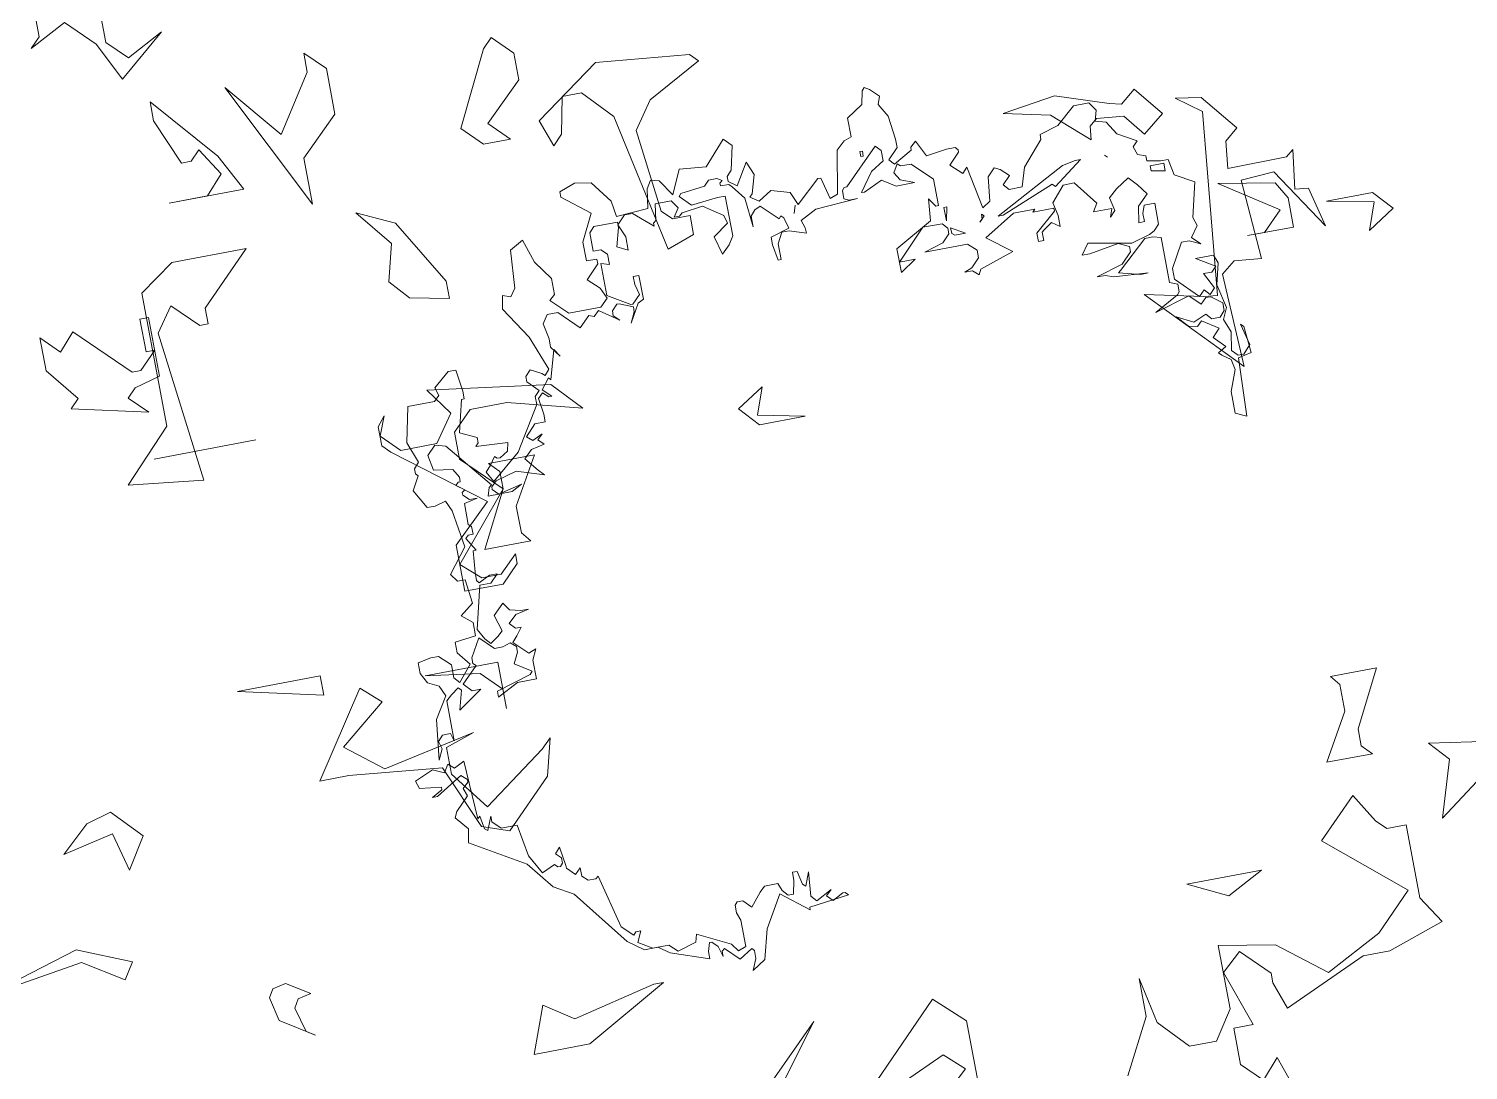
# Model space of a CAD drawing. Header units: millimetres. Extents: x 1418 to 1811, y 1796 to 1956.
# Drawn here: x 1500.8443 to 1501.2048, y 1865.3907 to 1865.6516 of the extents above; entities that cross this region are included whole.
import ezdxf

# ---------------------------------------------------------------- set-up
doc = ezdxf.new("R2010")
doc.units = ezdxf.units.MM
doc.layers.add('ARBRE', color=251, linetype='Continuous', lineweight=13)
doc.layers.add('VEGETAIS', color=3, linetype='Continuous')

# ---------------------------------------------------------------- blocks, each defined once
blk = doc.blocks.new('WMF26', base_point=(0, 0.0008))
at = {"color": 106}
for points in [[(3.9552, -3.7494), (3.8161, -3.8227), (3.8531, -3.7856), (3.8531, -3.6769), (4.0277, -3.5757), (4.0935, -3.5757), (4.0935, -3.8515), (4.166, -3.9239), (4.3043, -3.8515), (4.1298, -3.9972), (4.0565, -3.8515), (3.9552, -3.7494), (3.9552, -3.7494)], [(6.2531, -4.3282), (6.0489, -4.4377), (5.9765, -4.5398), (6.0127, -4.8526), (6.0489, -4.8889), (6.1156, -4.8889), (6.1156, -4.9613), (6.0127, -4.9975), (5.904, -4.4739), (5.8019, -4.3644), (5.7295, -4.3644), (5.7006, -4.5027), (5.6644, -4.5398), (5.6274, -4.4377), (5.8744, -4.2623), (6.2243, -4.2985), (6.2531, -4.3282), (6.2531, -4.3282)], [(5.1762, -4.9613), (5.1762, -5.0272), (5.0305, -4.9975), (4.9654, -4.9251), (5.0016, -4.7859), (4.893, -4.6484), (5.0305, -4.7135), (5.1762, -4.9613), (5.1762, -4.9613)], [(7.7285, -4.7678), (7.7738, -4.7777), (7.8306, -4.7316), (7.9178, -4.8403), (7.838, -4.9037), (7.7746, -4.8238), (7.6725, -4.8131), (7.6437, -4.837), (7.6387, -4.888), (7.5062, -4.7703), (7.3341, -4.7316), (7.5342, -4.7011), (7.7285, -4.7678), (7.7285, -4.7678)], [(8.1805, -4.9448), (8.1302, -4.986), (8.1195, -5.0881), (8.3427, -5.0856), (8.3707, -5.0626), (8.3501, -5.2099), (8.4011, -5.2157), (8.4373, -5.3647), (8.285, -5.1317), (8.1607, -5.1391), (8.1805, -5.4413), (8.0784, -5.4306), (8.0273, -5.4718), (8.0422, -5.825), (7.7252, -5.4915), (7.9434, -5.5401), (7.9944, -5.5459), (8.066, -4.8609), (7.9746, -4.7933), (8.071, -4.809), (8.1805, -4.9448), (8.1805, -4.9448)], [(8.3196, -5.2371), (8.3196, -5.3474), (8.1451, -5.3474), (8.2101, -5.3474), (8.2826, -5.275), (8.0726, -5.1358), (8.2826, -5.1721), (8.3196, -5.2371), (8.3196, -5.2371)], [(8.6975, -5.3474), (8.5962, -5.4125), (8.6325, -5.3112), (8.4579, -5.275), (8.6325, -5.275), (8.6975, -5.3474), (8.6975, -5.3474)], [(5.5903, -5.5212), (5.3145, -5.4487), (5.1762, -5.4487), (5.1029, -5.5212), (5.1029, -5.6232), (5.2421, -5.7624), (5.0305, -6.0094), (5.1029, -6.0744), (5.1762, -6.0744), (5.2421, -6.0094), (5.2421, -6.0456), (5.1762, -6.1115), (5.0305, -6.1115), (5.0305, -5.9361), (5.1762, -5.7986), (4.8559, -5.5508), (4.8271, -5.5212), (4.8271, -5.4487), (4.8559, -5.4125), (4.8271, -5.4849), (4.893, -5.5508), (5.0305, -5.5508), (5.1029, -5.4487), (5.0305, -5.3474), (5.489, -5.4125), (5.5903, -5.5212), (5.5903, -5.5212)], [(3.9832, -5.4125), (4.3685, -5.4125), (3.9832, -5.4125), (3.9832, -5.4125)], [(4.4418, -6.3947), (4.1281, -6.3222), (4.4418, -6.3222), (4.4418, -6.3947), (4.4418, -6.3947)], [(4.478, -6.5989), (4.6155, -6.7076), (4.9654, -6.6351), (4.8559, -6.6713), (4.8559, -6.7734), (4.9654, -6.9183), (5.2058, -6.7438), (5.2421, -6.7076), (5.2058, -6.8459), (5.0305, -7.0212), (4.9292, -6.985), (4.8271, -6.7438), (4.478, -6.7076), (4.3685, -6.7076), (4.5793, -6.3947), (4.6517, -6.4597), (4.478, -6.5989), (4.478, -6.5989)], [(5.1029, -6.5701), (5.1029, -6.4968), (5.0305, -6.4235), (4.8271, -6.3947), (5.1029, -6.3947), (5.1029, -6.5701), (5.1029, -6.5701)], [(8.2101, -7.232), (8.2101, -7.2971), (8.2463, -7.3333), (8.0726, -7.3333), (8.1739, -7.1587), (8.1739, -7.0575), (8.1451, -7.0212), (8.3196, -7.0212), (8.2101, -7.232), (8.2101, -7.232)], [(8.6975, -7.4428), (8.4579, -7.6173), (8.5238, -7.4066), (8.4579, -7.3333), (8.6975, -7.3703), (8.6975, -7.4428), (8.6975, -7.4428)], [(8.2463, -7.6173), (8.3196, -7.6173), (8.3196, -7.894), (8.3855, -7.996), (8.1739, -8.0685), (8.0726, -8.0685), (7.7589, -8.2076), (7.7227, -8.1047), (7.7227, -8.0685), (7.6214, -7.9672), (7.5482, -8.0323), (7.6214, -8.2439), (7.5482, -8.2439), (7.5482, -8.3814), (7.6214, -8.4546), (7.6865, -8.3814), (7.7589, -8.5921)], [(6.1518, -8.5559), (6.5371, -8.2076), (6.4639, -8.141), (6.1518, -8.2801)], [(5.7295, -8.2076), (6.0127, -7.9302), (5.8019, -8.2076)], [(6.0127, -8.3814), (6.4639, -7.9302), (6.5734, -8.0323), (6.5734, -8.4546)], [(7.1266, -8.3451), (7.2353, -8.141), (7.2353, -7.996), (7.2715, -8.1706), (7.3736, -8.2801), (7.4757, -8.2801), (7.5482, -8.1706), (7.5482, -7.9302), (7.7589, -7.9672), (7.9343, -8.1047), (8.1451, -7.996), (8.2826, -7.8577), (7.9993, -7.6173), (8.1451, -7.4724), (8.2101, -7.5811), (8.2463, -7.6173), (8.2463, -7.6173)], [(5.4528, -7.6832), (5.489, -7.6832), (5.1762, -7.8577), (4.9654, -7.8577), (5.0305, -7.6832), (5.1391, -7.7556), (5.4528, -7.6832), (5.4528, -7.6832)], [(7.6214, -7.7556), (7.4757, -7.6832), (7.7589, -7.6832), (7.6214, -7.7556), (7.6214, -7.7556)]]:
    blk.add_lwpolyline(points, dxfattribs=at)
at = {"color": 63}
for points in [[(4.6723, -4.3101), (4.8115, -4.0993), (4.8115, -4.0268), (4.8839, -4.0993), (4.8839, -4.273), (4.739, -4.4122), (4.739, -4.5867), (4.4986, -4.0993), (4.6723, -4.3101), (4.6723, -4.3101)], [(4.3603, -4.4846), (4.4253, -4.4122), (4.3603, -4.3101), (4.3241, -4.3463), (4.2878, -4.3463), (4.2146, -4.1717), (4.2146, -4.0993), (4.4253, -4.3463), (4.4986, -4.4846), (4.2146, -4.4846), (4.3603, -4.4846), (4.3603, -4.4846)], [(5.3351, -4.4122), (5.4734, -4.1355), (5.5096, -4.0993), (5.5821, -4.1717), (5.5821, -4.273), (5.4372, -4.4122), (5.5096, -4.4846), (5.4075, -4.4846), (5.3351, -4.4122), (5.3351, -4.4122)], [(4.8889, -6.482), (4.8707, -6.4424), (4.8304, -6.4219), (4.8098, -6.3823), (4.8098, -6.342), (4.86, -6.3321), (4.8889, -6.3321), (4.9308, -6.3716), (4.9308, -6.4219), (4.9498, -6.4424), (5, -6.3823), (4.9605, -6.3321), (4.9605, -6.2918), (5.0395, -6.2819), (5.0395, -6.2317), (5, -6.1996), (5.0502, -6.1601), (5.0395, -6.0695), (5.0107, -6.0695), (4.9893, -6.0398), (5.0609, -5.9485), (5.0395, -5.8077), (5.0214, -5.7682), (4.9811, -5.7789), (4.9498, -5.7789), (4.9103, -5.7072), (4.9391, -5.6562), (4.9308, -5.6463), (4.9308, -5.6274), (4.9498, -5.606), (4.921, -5.5269), (4.9498, -5.3952), (5.0502, -5.3952), (5.0708, -5.3763), (5.0609, -5.345), (5.121, -5.2947), (5.1507, -5.2947), (5.1614, -5.3763), (5.1614, -5.4059), (5.1507, -5.4059), (5.121, -5.5269), (5.182, -5.5557), (5.182, -5.5771), (5.1712, -5.5878), (5.2915, -5.5961), (5.2832, -5.6274), (5.2519, -5.6463), (5.2412, -5.6463), (5.233, -5.6381), (5.2124, -5.6669), (5.191, -5.6891), (5.2124, -5.7286), (5.3227, -5.6381), (5.4232, -5.4767), (5.4232, -5.4454), (5.4421, -5.4265), (5.4026, -5.387), (5.4026, -5.3656), (5.4232, -5.345), (5.4635, -5.3656), (5.4734, -5.3763), (5.4923, -5.3557), (5.4421, -5.2248), (5.3631, -5.1037), (5.373, -5.0535), (5.4026, -5.0634), (5.4232, -5.0346), (5.4339, -4.8921), (5.4841, -4.8633), (5.5137, -4.9531), (5.564, -5.0239), (5.564, -5.0848), (5.5426, -5.1037), (5.6035, -5.1638), (5.7253, -5.1638), (5.755, -5.135), (5.736, -5.093), (5.6941, -5.0535), (5.7443, -5.0033), (5.7443, -4.9844), (5.7048, -4.9844), (5.7048, -4.9127), (5.755, -4.8123), (5.6545, -4.7324), (5.6545, -4.7118), (5.7146, -4.6904), (5.7756, -4.7011), (5.8365, -4.7826), (5.8447, -4.8419), (5.9657, -4.8337), (5.9765, -4.7621), (5.9954, -4.7324), (6.0267, -4.7407), (6.0662, -4.8016), (6.1074, -4.7118), (6.2078, -4.7217), (6.2893, -4.632), (6.3181, -4.6616), (6.2975, -4.7514), (6.2786, -4.7719), (6.2786, -4.7909), (6.3082, -4.8123), (6.3576, -4.7324), (6.3791, -4.7826), (6.3576, -4.8526), (6.3478, -4.8633), (6.3791, -4.8839), (6.4293, -4.8526), (6.4984, -4.8732), (6.519, -4.9234), (6.6096, -4.8419), (6.6203, -4.8419), (6.6409, -4.9234), (6.6705, -4.9127), (6.7001, -4.7514), (6.7314, -4.7217), (6.7602, -4.7118), (6.7602, -4.6402), (6.8212, -4.6007), (6.8319, -4.5505), (6.8418, -4.5398), (6.8607, -4.5505), (6.892, -4.5818), (6.8821, -4.6114), (6.9109, -4.6616), (6.9216, -4.7514), (6.9216, -4.7826), (6.8821, -4.8222), (6.901, -4.8419), (6.9718, -4.8016), (6.9718, -4.7909), (6.9932, -4.7719), (7.0229, -4.8337), (7.1019, -4.8222), (7.134, -4.8222), (7.1439, -4.8337), (7.1439, -4.8419), (7.1019, -4.8839), (7.1439, -4.9234), (7.1629, -4.9028), (7.1941, -5.0634), (7.2238, -5.0428), (7.2345, -4.9531), (7.2633, -4.9234), (7.2839, -4.9341), (7.3135, -4.9629), (7.2839, -4.9926), (7.3028, -5.0132), (7.353, -5.0132), (7.3744, -4.9424), (7.4543, -4.8526), (7.4543, -4.8337), (7.5259, -4.8123), (7.5967, -4.7514), (7.6552, -4.7514), (7.6766, -4.7826), (7.6659, -4.8222), (7.7054, -4.8337), (7.7367, -4.8839), (7.8059, -4.9234), (7.7869, -4.9424), (7.7976, -4.9737), (7.8273, -4.9844), (7.8273, -5.0033), (7.8775, -5.0132), (7.9071, -5.0132), (7.9178, -5.0741), (7.9886, -5.1136), (7.9574, -5.2437), (7.9681, -5.2758), (7.9384, -5.3153), (7.9681, -5.345), (7.9277, -5.326), (7.8989, -5.326), (7.8478, -5.4158), (7.8478, -5.4561), (7.9277, -5.5376), (7.9491, -5.5162), (7.9681, -5.5376), (7.9886, -5.5162), (7.9574, -5.4561), (7.9886, -5.4561), (8.0076, -5.4372), (7.9384, -5.3952), (8.0076, -5.3952), (8.0183, -5.4265), (7.9993, -5.5063), (8.0183, -5.5961), (7.9993, -5.6381), (8.0183, -5.6891), (8.0076, -5.7575), (8.0282, -5.7789), (8.0496, -5.7789), (8.0784, -5.7476), (8.0578, -5.6669), (8.0685, -5.6784), (8.0784, -5.7789), (8.0282, -5.7896), (8.0183, -6.0086), (7.9779, -5.9896), (7.9779, -5.9081), (8.0076, -5.8291), (7.9993, -5.7896), (7.9681, -5.7682), (7.9574, -5.7575), (7.9886, -5.7393), (7.9491, -5.6973), (7.9779, -5.6669), (7.9178, -5.6274), (7.8989, -5.6463), (7.8668, -5.6381), (7.8273, -5.5961), (7.8882, -5.6274), (7.9384, -5.606), (7.9574, -5.6274), (7.9886, -5.6274), (8.0076, -5.606), (8.0076, -5.5771), (7.9681, -5.5459), (7.9491, -5.5459), (7.9277, -5.5664), (7.8882, -5.5269), (7.7556, -5.5664), (7.8478, -5.5162), (7.8561, -5.5063), (7.8561, -5.4767), (7.8273, -5.466), (7.8273, -5.2947), (7.7976, -5.2865), (7.7663, -5.2865), (7.6552, -5.387), (7.647, -5.3952), (7.7268, -5.4158), (7.7556, -5.4158), (7.6264, -5.4059), (7.5967, -5.3952), (7.5655, -5.3952), (7.6659, -5.3656), (7.7054, -5.326), (7.7054, -5.3054), (7.6659, -5.2865), (7.5547, -5.3054), (7.5259, -5.3054), (7.5547, -5.2651), (7.7161, -5.2947), (7.7869, -5.2758), (7.8059, -5.2651), (7.8273, -5.2437), (7.8273, -5.1638), (7.7869, -5.1638), (7.777, -5.1935), (7.777, -5.2248), (7.7556, -5.2248), (7.7663, -5.1638), (7.8059, -5.1243), (7.777, -5.0848), (7.7474, -5.0535), (7.6972, -5.0848), (7.6659, -5.1136), (7.6766, -5.1638), (7.6552, -5.1852), (7.6659, -5.154), (7.5967, -5.154), (7.6157, -5.1243), (7.5465, -5.0346), (7.5045, -5.0346), (7.4543, -5.093), (7.465, -5.1433), (7.465, -5.1852), (7.4354, -5.1638), (7.4033, -5.1852), (7.395, -5.1935), (7.395, -5.2248), (7.3744, -5.2248), (7.3744, -5.1935), (7.4543, -5.1243), (7.4543, -5.1136), (7.3744, -5.1136), (7.3843, -5.1037), (7.3028, -5.1037), (7.1843, -5.1745), (7.274, -5.2437), (7.1439, -5.2865), (7.134, -5.3054), (7.1126, -5.2865), (7.0838, -5.2865), (7.1126, -5.2758), (7.1439, -5.2437), (7.1439, -5.2141), (7.1126, -5.1852), (6.9513, -5.1852), (7.0229, -5.1638), (7.0517, -5.135), (7.0517, -5.1136), (7.0336, -5.093), (6.9611, -5.093), (6.8508, -5.2042), (6.9109, -5.2042), (6.8508, -5.2437), (6.8508, -5.154), (6.9932, -5.0741), (7.0015, -4.9926), (7.0229, -5.0239), (7.0336, -5.0239), (7.0336, -4.9234), (6.9611, -4.8526), (6.9216, -4.8526), (6.9109, -4.8419), (6.892, -4.8732), (6.9109, -4.9028), (6.9611, -4.9234), (6.892, -4.9234), (6.8418, -4.8921), (6.771, -4.9234), (6.7602, -4.9234), (6.8105, -4.8526), (6.8607, -4.8222), (6.8607, -4.7826), (6.8418, -4.7621), (6.71, -4.8921), (6.7001, -4.8921), (6.6911, -4.9028), (6.6911, -4.9341), (6.71, -4.9424), (6.7413, -4.9424), (6.5808, -4.9531), (6.519, -4.9844), (6.5297, -5.0132), (6.5297, -5.0346), (6.4688, -5.0132), (6.44, -5.0132), (6.4186, -5.0535), (6.4186, -5.1136), (6.4079, -5.1136), (6.398, -5.0535), (6.398, -5.0239), (6.4688, -5.0033), (6.4581, -4.9629), (6.4482, -4.9531), (6.44, -4.9629), (6.3791, -4.9028), (6.3576, -4.9127), (6.3395, -4.9341), (6.3395, -4.9737), (6.3288, -4.8633), (6.2893, -4.8123), (6.2786, -4.8016), (6.2473, -4.8016), (6.2473, -4.7909), (6.258, -4.7826), (6.2391, -4.7719), (6.2078, -4.7719), (6.1889, -4.7909), (6.0967, -4.8016), (6.0884, -4.8123), (6.1279, -4.8526), (6.2284, -4.8419), (6.258, -4.8419), (6.258, -4.9926), (6.2391, -5.0239), (6.2078, -5.0535), (6.1889, -4.9844), (6.2473, -4.9424), (6.2391, -4.9127), (6.1675, -4.8633), (6.0884, -4.8732), (6.0769, -4.8839), (6.0563, -4.8839), (6.0769, -4.8526), (6.0563, -4.8222), (5.9954, -4.8222), (5.9872, -4.8839), (5.9765, -4.8921), (5.9765, -4.9028), (5.9056, -4.8419), (5.876, -4.8419), (5.8447, -4.8732), (5.8653, -4.9234), (5.8653, -4.9737), (5.8258, -4.9531), (5.8447, -4.8839), (5.8447, -4.8633), (5.755, -4.8633), (5.736, -4.8839), (5.736, -4.9531), (5.7649, -4.9531), (5.7863, -4.9737), (5.7863, -5.0132), (5.755, -5.0033), (5.755, -5.1243), (5.8365, -5.1745), (5.8447, -5.1745), (5.876, -5.1433), (5.8653, -5.1037), (5.8653, -5.0741), (5.8867, -5.0741), (5.8867, -5.1638), (5.8653, -5.1745), (5.8258, -5.2437), (5.8447, -5.2042), (5.8447, -5.1852), (5.7945, -5.1638), (5.7863, -5.1638), (5.7649, -5.1852), (5.7649, -5.2042), (5.7863, -5.2248), (5.7146, -5.1745), (5.6941, -5.1935), (5.6751, -5.1852), (5.6356, -5.2248), (5.564, -5.154), (5.5236, -5.154), (5.503, -5.1852), (5.5137, -5.2437), (5.5137, -5.2758), (5.5426, -5.3153), (5.5236, -5.2865), (5.4923, -5.3952), (5.4841, -5.387), (5.4528, -5.4265), (5.4841, -5.4561), (5.4734, -5.4561), (5.4528, -5.4372), (5.4339, -5.4561), (5.4421, -5.5162), (5.4421, -5.5459), (5.4026, -5.5459), (5.3631, -5.5878), (5.3837, -5.606), (5.4232, -5.5878), (5.4026, -5.606), (5.4232, -5.6274), (5.373, -5.6381), (5.3417, -5.6669), (5.3837, -5.7179), (5.4026, -5.7393), (5.3022, -5.7072), (5.2223, -5.7286), (5.2017, -5.7476), (5.2017, -5.7575), (5.2223, -5.7789), (5.3129, -5.7575), (5.2725, -5.7789), (5.182, -5.7789), (5.191, -5.7476), (5.2017, -5.7393), (5.0609, -5.5664), (5.0214, -5.5557), (4.9893, -5.5878), (5, -5.6463), (5.0708, -5.6562), (5.0897, -5.6891), (5.0897, -5.7072), (5.0815, -5.7072), (5.0708, -5.7179), (5.1004, -5.7393), (5.0897, -5.7476), (5.0897, -5.7575), (5.1111, -5.7789), (5.14, -5.7789), (5.0897, -5.7896), (5.0897, -5.8686), (5.1004, -5.8793), (5.1004, -5.9081), (5.0815, -5.9081), (5.0708, -5.9188), (5.1004, -5.969), (5.0897, -5.969), (5.0815, -6.0489), (5.0815, -6.0802), (5.0897, -6.0901), (5.1317, -6.0695), (5.1614, -6.0695), (5.1317, -6.0999), (5.0897, -6.0999), (5.0502, -6.2605), (5.0708, -6.3), (5.0897, -6.3214), (5.121, -6.3), (5.14, -6.2819), (5.121, -6.221), (5.1614, -6.1815), (5.182, -6.2103), (5.2223, -6.221), (5.2519, -6.221), (5.2017, -6.2317), (5.1712, -6.2605), (5.191, -6.2819), (5.2124, -6.2819), (5.191, -6.3107), (5.1712, -6.3321), (5.2223, -6.3823), (5.2519, -6.3716), (5.233, -6.4112), (5.233, -6.482), (5.1614, -6.482), (5.0815, -6.5231), (5.0815, -6.5009), (5.2124, -6.4614), (5.2223, -6.4507), (5.1614, -6.4112), (5.182, -6.3716), (5.182, -6.3502), (5.1614, -6.3321), (5.1317, -6.342), (5.1004, -6.342), (5.0502, -6.2918), (5.0107, -6.3609), (5.0107, -6.3823), (5.0214, -6.3922), (4.9605, -6.4507), (4.9893, -6.482), (5.0214, -6.482), (4.9308, -6.5437), (4.9498, -6.4721), (4.9391, -6.4614), (4.9103, -6.482), (4.8889, -6.5009), (4.8889, -6.6524), (4.8806, -6.6236), (4.8493, -6.6236), (4.8304, -6.6442), (4.8386, -6.6738), (4.8205, -6.7133), (4.8386, -6.5627), (4.8889, -6.482), (4.8889, -6.482)], [(4.0524, -5.3013), (4.0524, -4.7958), (4.1833, -4.7044), (4.4657, -4.7044), (4.2747, -4.8946), (4.2747, -4.9539), (4.2425, -4.9539), (4.1503, -4.8625), (4.0853, -4.9539), (4.1503, -5.5236), (3.8696, -5.4907), (4.0524, -5.3013), (4.0524, -5.3013)], [(6.7915, -4.7909), (6.7817, -4.7909), (6.7817, -4.7719), (6.7915, -4.7719), (6.7915, -4.7909), (6.7915, -4.7909)], [(3.7461, -5.1383), (3.6481, -5.014), (3.6481, -4.8897), (3.7132, -4.9555), (3.7724, -4.8897), (3.9626, -5.079), (3.9956, -5.079), (4.0606, -5.014), (4.0277, -5.014), (4.0277, -4.8897), (4.0606, -4.8897), (4.0606, -5.112), (3.9626, -5.1383), (3.9297, -5.1712), (3.9956, -5.2363), (3.7132, -5.1712), (3.7461, -5.1383), (3.7461, -5.1383)], [(6.4984, -4.9531), (6.5083, -4.9234), (6.4984, -4.9531), (6.4984, -4.9531)], [(7.5152, -4.9629), (7.5655, -4.9531), (7.586, -4.9531), (7.4757, -5.0346), (7.465, -5.0239), (7.2633, -5.1037), (7.2444, -5.1037), (7.5152, -4.9629), (7.5152, -4.9629)], [(7.6865, -4.9629), (7.6766, -4.9531), (7.6865, -4.9629), (7.6865, -4.9629)], [(7.0624, -5.0346), (7.0517, -5.0848), (7.0517, -5.0346), (7.0624, -5.0346), (7.0624, -5.0346)], [(7.8371, -5.0239), (7.8882, -5.0239), (7.8882, -5.0535), (7.8371, -5.0428), (7.8371, -5.0239), (7.8371, -5.0239)], [(7.1843, -5.0848), (7.1941, -5.093), (7.1736, -5.1136), (7.1843, -5.1037), (7.1843, -5.0848), (7.1843, -5.0848)], [(7.0624, -5.135), (7.0624, -5.1136), (7.1126, -5.1433), (7.0731, -5.1433), (7.0624, -5.135), (7.0624, -5.135)], [(6.1601, -5.6315), (6.2613, -5.5664), (6.2251, -5.6677), (6.3996, -5.7048), (6.2251, -5.7048), (6.1601, -5.6315), (6.1601, -5.6315)], [(5.2421, -5.7624), (5.2421, -5.6965), (5.2058, -5.6595), (5.3804, -5.6595), (5.2783, -5.8348), (5.2783, -5.9361), (5.3071, -5.9723), (5.1326, -5.9723), (5.2421, -5.7624), (5.2421, -5.7624)], [(3.5715, -6.7586), (3.3797, -6.8006), (3.4851, -6.7034), (3.5798, -6.6779), (3.6827, -6.7866), (3.6086, -6.9027), (3.5715, -6.7586), (3.5715, -6.7586)], [(5.8447, -7.6288), (5.8365, -7.619), (5.7863, -7.6503), (5.736, -7.6), (5.7253, -7.6083), (5.7253, -7.6288), (5.7146, -7.5893), (5.6941, -7.5687), (5.6858, -7.5687), (5.6751, -7.6), (5.6751, -7.6288), (5.5343, -7.5786), (5.4923, -7.5498), (5.4421, -7.5498), (5.3837, -7.5078), (5.2223, -7.2979), (5.1507, -7.2559), (5.0708, -7.1554), (4.8707, -7.0361), (4.8806, -6.9858), (4.8386, -6.9356), (4.8493, -6.9142), (4.8996, -6.864), (4.8889, -6.8343), (4.9103, -6.8138), (4.9103, -6.8031), (4.8889, -6.7841), (4.7892, -6.8451), (4.7703, -6.8451), (4.8098, -6.8245), (4.8098, -6.8138), (4.7291, -6.8031), (4.7192, -6.7742), (4.7892, -6.7446), (4.8304, -6.7635), (4.8493, -6.7339), (4.8707, -6.7528), (4.9103, -6.7339), (4.921, -6.9546), (4.9308, -6.9463), (4.9391, -6.9965), (4.9498, -7.0048), (4.9712, -6.9546), (4.9712, -6.976), (5, -7.0048), (5.0609, -7.0048), (5.0815, -7.1258), (5.121, -7.1974), (5.1712, -7.176), (5.182, -7.1867), (5.191, -7.1867), (5.2017, -7.176), (5.2017, -7.1554), (5.182, -7.1365), (5.2017, -7.1159), (5.2124, -7.1867), (5.2124, -7.1974), (5.2412, -7.2262), (5.2626, -7.2057), (5.2626, -7.2369), (5.2832, -7.2559), (5.3129, -7.2559), (5.3227, -7.2477), (5.373, -7.4494), (5.4133, -7.4889), (5.4232, -7.4782), (5.4421, -7.4782), (5.4232, -7.5185), (5.4734, -7.5498), (5.5343, -7.5498), (5.564, -7.5786), (5.6356, -7.558), (5.6438, -7.5284), (5.7649, -7.5893), (5.7863, -7.619), (5.8151, -7.6083), (5.8151, -7.5078), (5.8052, -7.4782), (5.8052, -7.4494), (5.8151, -7.4387), (5.8365, -7.4387), (5.8653, -7.4683), (5.9056, -7.4181), (5.9262, -7.3991), (5.9765, -7.3991), (5.9872, -7.428), (6.0061, -7.4494), (6.0267, -7.4494), (6.0374, -7.3991), (6.0374, -7.3679), (6.0563, -7.3679), (6.0662, -7.4181), (6.0769, -7.428), (6.0967, -7.3777), (6.0884, -7.4683), (6.1074, -7.4889), (6.1675, -7.4576), (6.1469, -7.4782), (6.1675, -7.4996), (6.2078, -7.4782), (6.2177, -7.4782), (6.2284, -7.4889), (6.0769, -7.5078), (6.0769, -7.5185), (5.9765, -7.4387), (5.9056, -7.558), (5.876, -7.6692), (5.8258, -7.7005), (5.8447, -7.6585), (5.8447, -7.6288), (5.8447, -7.6288)], [(3.3698, -7.209), (2.9985, -7.2649), (3.3591, -7.1587), (3.5567, -7.2411), (3.518, -7.302), (3.3698, -7.209), (3.3698, -7.209)], [(4.1767, -7.6363), (4.054, -7.558), (4.0342, -7.4675), (4.0532, -7.437), (4.1034, -7.4263), (4.189, -7.4807), (4.1388, -7.4914), (4.1199, -7.5226), (4.1454, -7.6165), (4.1767, -7.6363), (4.1767, -7.6363)]]:
    blk.add_lwpolyline(points, dxfattribs=at)
blk = doc.blocks.new('T2_02')
at = {"xscale": 0.3499999999999943, "yscale": 0.3499999999999943, "zscale": 0.3499999999999943}
blk.add_blockref('WMF26', (-2.2399, 1.997), dxfattribs=at)

msp = doc.modelspace()

# ---------------------------------------------------------------- linework, layer by layer
at = {"layer": 'VEGETAIS'}
msp.add_spline([(1504.85948, 1868.11166), (1500.74735, 1868.74925), (1497.95677, 1866.02672), (1506.51749, 1867.1056), (1504.85948, 1868.11166)], degree=3, dxfattribs=at)

# ---------------------------------------------------------------- block references
at = {"layer": 'ARBRE', "xscale": 0.1918409178794672, "yscale": 0.1918409178794672, "zscale": 0.1918409178794672, "rotation": 10.65514725593884}
msp.add_blockref('T2_02', (1501.03877, 1865.55455), dxfattribs=at)

doc.saveas('drawing.dxf')
